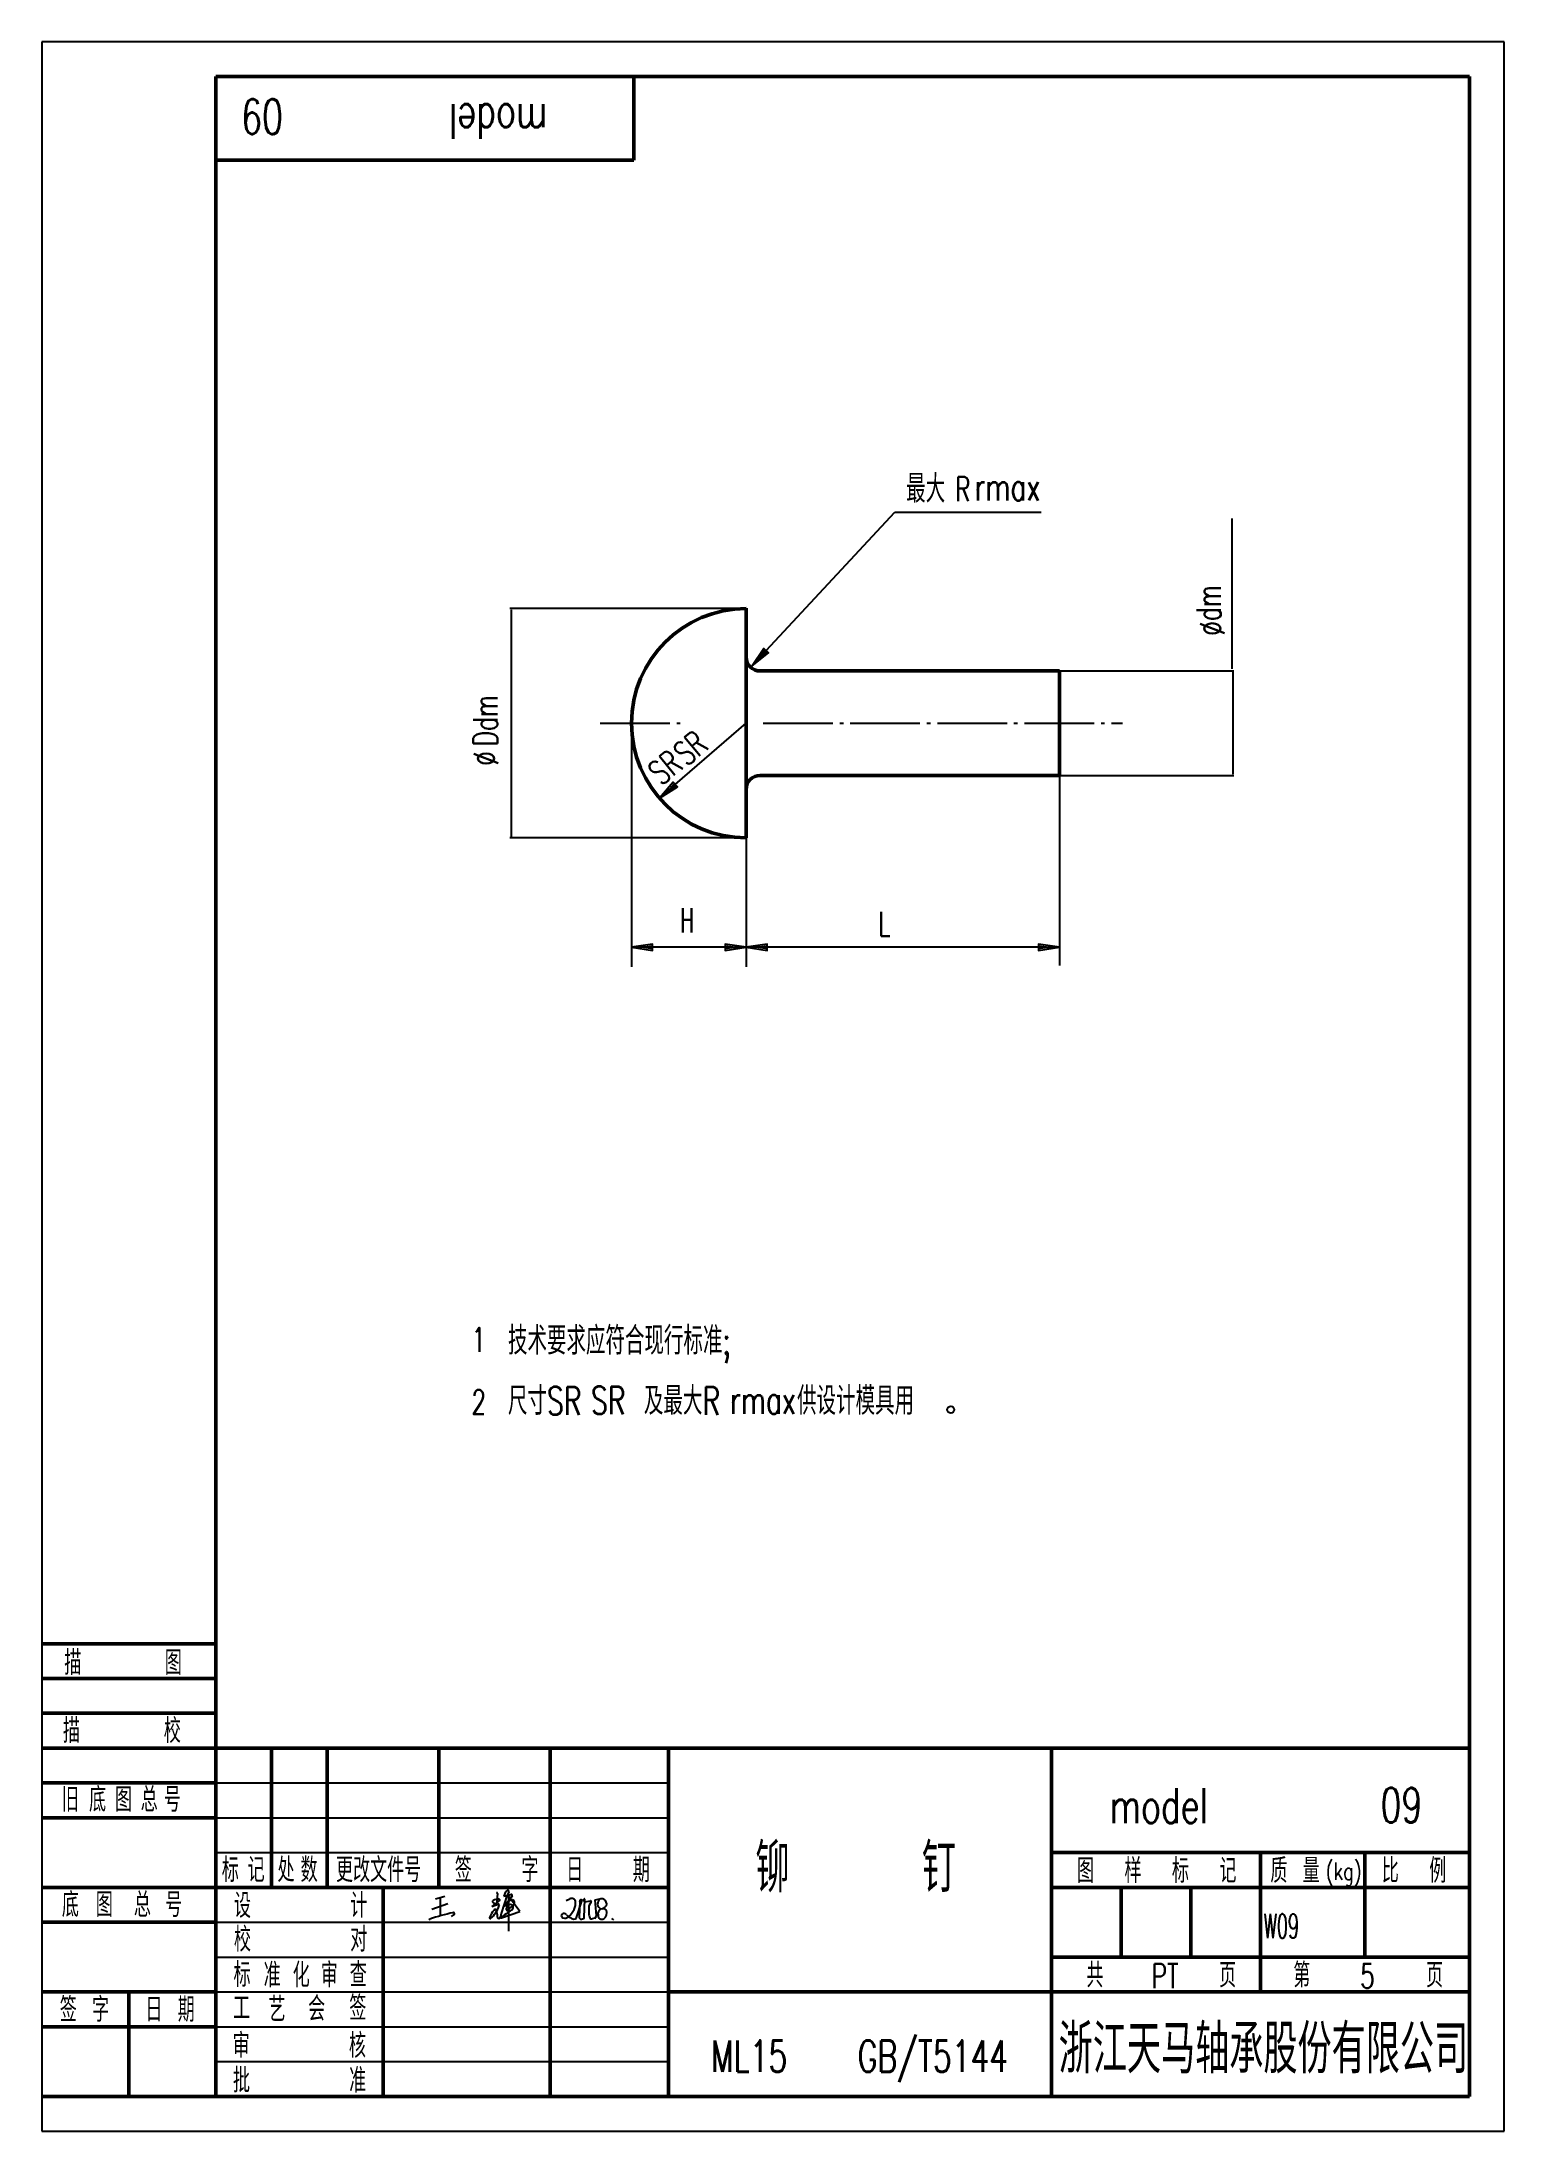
# Model space of a CAD drawing. Header units: millimetres. Extents: x 564 to 774, y 264 to 564.
import ezdxf
from ezdxf.enums import TextEntityAlignment as Align

# ---------------------------------------------------------------- set-up
doc = ezdxf.new("R2010")
doc.units = ezdxf.units.MM
doc.linetypes.add('CENTER', pattern=[12.5, 10, -1, 0.5, -1])
doc.layers.add('1', color=7, linetype='Continuous', lineweight=50)
for name, color, linetype in [('2', 7, 'Continuous'), ('3', 7, 'CENTER'), ('6', 7, 'Continuous')]:
    doc.layers.add(name, color=color, linetype=linetype)
doc.styles.add('HZ', font='txt.shx', dxfattribs={"width": 0.7, "bigfont": 'HZTXT.shx'})
doc.dimstyles.get("Standard").update_dxf_attribs({"dimtxt": 0.18, "dimasz": 0.18, "dimexe": 0.18, "dimexo": 0.0625, "dimgap": 0.09, "dimtad": 0, "dimtih": 1, "dimtoh": 1, "dimdec": 4, "dimzin": 0, "dimdsep": 46, "dimtxsty": 'Standard', "dimcen": 0.09, "dimadec": 0, "dimazin": 0, "dimtfac": 1, "dimtdec": 4, "dimtofl": 0, "dimtmove": 0, "dimatfit": 3, "dimfxl": 0, "dimtolj": 1, "dimtzin": 0, "dimarcsym": 0})

# ---------------------------------------------------------------- blocks, each defined once
blk = doc.blocks.new('*D6')
at = {"layer": '2', "color": 0, "lineweight": -2}
for p, q in [((665.02, 482.28), (631.15, 482.28)), ((631.33, 482.1), (631.33, 449.53)), ((665.02, 449.35), (631.15, 449.35))]:
    blk.add_line(p, q, dxfattribs=at)
at = {"layer": '2', "color": 0}
for points in [[(631.3, 482.1), (631.36, 482.1), (631.33, 482.28)], [(631.3, 449.53), (631.36, 449.53), (631.33, 449.35)]]:
    blk.add_solid(points, dxfattribs=at)
at = {"layer": 'DEFPOINTS', "color": 0}
for p in [(665.08, 482.28), (631.33, 449.35), (665.08, 449.35)]:
    blk.add_point(p, dxfattribs=at)
blk = doc.blocks.new('BLK', base_point=(1, 0))
for points in [[(0, 0), (1, 0), (0, 0.15), (0, -0.15), (1, 0)], [(0, 0.07), (0.5, 0), (0, -0.07)]]:
    blk.add_lwpolyline(points)
blk = doc.blocks.new('*D5')
at = {"layer": '2', "color": 0, "lineweight": -2}
for p, q in [((710.14, 473.31), (735.13, 473.31)), ((734.95, 473.13), (734.95, 458.49)), ((710.14, 458.31), (735.13, 458.31))]:
    blk.add_line(p, q, dxfattribs=at)
at = {"layer": '2', "color": 0}
for points in [[(734.92, 473.13), (734.98, 473.13), (734.95, 473.31)], [(734.92, 458.49), (734.98, 458.49), (734.95, 458.31)]]:
    blk.add_solid(points, dxfattribs=at)
at = {"layer": 'DEFPOINTS', "color": 0}
for p in [(710.08, 473.31), (710.08, 458.31), (734.95, 458.31)]:
    blk.add_point(p, dxfattribs=at)

msp = doc.modelspace()

# ---------------------------------------------------------------- linework, layer by layer
for p, q in [((620.45083, 296.99811), (621.80631, 297.38601)), ((621.13943, 297.19517), (621.16376, 294.57421)), ((629.36777, 297.79046), (629.21587, 296.14361)), ((630.54359, 298.02786), (630.30605, 297.39875)), ((630.30605, 297.39875), (630.54359, 297.4581)), ((631.4919, 297.46059), (630.54784, 296.03395)), ((630.97027, 297.39436), (630.97223, 295.99228)), ((632.60377, 295.1867), (630.97027, 297.39436)), ((631.417, 297.36991), (631.417, 297.36991)), ((639.23046, 296.79228), (639.77268, 297.00904)), ((643.38987, 296.86483), (644.26103, 297.03915)), ((619.50775, 294.02946), (619.64388, 294.07917)), ((619.95289, 295.51759), (622.23927, 296.35248)), ((623.17705, 294.82823), (622.69951, 294.45703)), ((629.7317, 296.81269), (628.57933, 295.91327)), ((628.57933, 295.91327), (629.44635, 296.23136)), ((629.21587, 296.14361), (628.722, 296.53848)), ((629.94281, 294.26465), (632.60377, 295.1867)), ((630.54784, 296.03395), (630.48029, 296.00019)), ((630.97223, 295.99228), (630.97116, 292.35884)), ((640.65674, 294.20026), (641.53428, 296.83133)), ((641.21799, 296.64595), (641.09023, 294.40239)), ((641.21799, 296.59123), (641.30924, 296.84659)), ((641.27274, 296.75539), (641.21799, 296.64595)), ((641.53428, 296.83133), (641.38802, 296.88005)), ((641.74727, 296.91955), (641.74727, 296.70067)), ((641.74727, 296.70067), (641.85677, 296.59123)), ((641.83852, 294.32943), (641.89328, 296.95603)), ((641.85677, 296.59123), (642.75108, 296.71891)), ((642.49556, 295.82513), (642.47731, 294.9496)), ((642.76933, 296.46355), (642.55032, 296.11698)), ((643.59063, 294.58479), (643.38987, 296.86483)), ((643.46287, 294.34767), (643.59063, 294.58479)), ((643.83709, 294.77251), (643.81705, 294.53719)), ((645.74425, 294.1835), (646.01802, 294.01934))]:
    msp.add_line(p, q)
for centre, radius, start, end in [((629.211, 297.76716), 0.15849, 8.4525573, 76.3177842), ((648.87541, 290.04969), 19.57483, 155.9855785, 167.0616906), ((630.81677, 297.9047), 0.29965, 104.5678325, 155.7329048), ((629.981, 300.40266), 2.99782, 280.8166613, 287.7523891), ((630.84094, 298.06675), 0.16213, 341.7540804, 127.8769993), ((630.5293, 300.10341), 2.58187, 278.1438691, 288.0077035), ((631.35053, 297.50198), 0.14785, 296.7181922, 98.9713927), ((640.03691, 296.53371), 0.54383, 16.1691007, 119.0694681), ((641.84765, 296.95699), 0.04564, 358.8058044, 181.1941956), ((644.38561, 296.19448), 0.81279, 70.3740262, 112.022584), ((627.75335, 271.76223), 23.74467, 101.5909492, 109.9700076), ((623.07237, 294.91805), 0.13793, 319.371577, 130.6622652), ((630.60184, 293.70555), 2.42292, 137.0124048, 164.1275062), ((627.91343, 294.29435), 0.36541, 348.9199235, 11.6616905), ((628.33524, 294.22305), 0.06322, 179.0259282, 317.3946354), ((625.54006, 297.43907), 4.3238, 311.0887327, 341.1893868), ((628.81322, 296.65256), 0.14607, 108.9005078, 231.3566021), ((630.13399, 292.79502), 4.22345, 98.0146679, 108.9005078), ((629.04086, 295.23106), 0.24637, 50.3483882, 149.0956111), ((626.78588, 294.51848), 2.57541, 357.3547718, 20.5080306), ((629.67448, 294.44797), 0.31961, 188.7008982, 224.456308), ((629.49776, 296.09122), 0.14927, 25.1165159, 110.1466896), ((629.55659, 294.33229), 0.15444, 224.456308, 309.5217625), ((629.56796, 296.81506), 0.16376, 359.1714359, 98.0146679), ((629.51594, 296.09974), 0.1292, 334.8834841, 25.1165159), ((629.37704, 294.54994), 0.4366, 309.5217625, 344.3994333), ((642.94745, 276.72141), 21.95004, 121.6827134, 126.7739565), ((629.89911, 294.36908), 0.11321, 215.420078, 292.7068906), ((630.4253, 296.11023), 0.12301, 142.0603178, 296.5518119), ((631.78126, 295.05313), 1.84234, 97.9202994, 142.0603178), ((631.15508, 295.50699), 0.55875, 146.2303749, 188.9941729), ((630.75763, 295.52368), 0.18621, 213.9675398, 354.8577194), ((631.26087, 295.56612), 0.62325, 92.3396666, 156.205066), ((606.5447, 325.43236), 38.611, 309.1906386, 310.6533732), ((631.2121, 295.76775), 0.42174, 299.3725836, 86.8302727), ((631.37931, 296.45434), 0.44869, 315.4460481, 70.7292572), ((638.92721, 294.45676), 0.43642, 39.2816282, 162.217783), ((638.91693, 294.68019), 0.41519, 192.5394353, 247.1048652), ((639.05681, 295.01141), 0.77474, 247.1048652, 312.8995645), ((641.21946, 296.70779), 2.77837, 225.2955946, 244.4912331), ((637.00626, 297.21809), 3.78708, 312.8995645, 332.460007), ((640.33985, 294.64737), 0.54802, 234.6730877, 305.3269123), ((638.6356, 296.36847), 1.94953, 332.460007, 9.3488615), ((641.37288, 294.38629), 0.28311, 176.7408638, 283.0907307), ((641.35857, 296.79165), 0.09318, 71.5750642, 202.902758), ((626.89639, 356.64093), 64.19874, 283.0907307, 283.3751901), ((641.76303, 296.95522), 0.039, 246.154342, 1.1941956), ((641.71892, 294.30273), 0.12255, 283.3751901, 12.5835602), ((643.83005, 294.9214), 1.35303, 178.8058266, 208.5522016), ((642.89028, 295.90214), 0.40216, 147.7091488, 191.0392829), ((642.88135, 294.40518), 0.27298, 208.5522016, 288.9694749), ((642.76066, 296.65176), 0.06783, 339.2267202, 98.1253977), ((644.81561, 295.87226), 2.12999, 159.2267202, 163.8830539), ((643.62809, 292.23274), 2.02421, 97.8002648, 108.9694749), ((643.33598, 294.36513), 0.12809, 277.8002648, 352.1658628), ((644.56944, 296.29244), 0.81759, 126.6989745, 245.1596607), ((644.48972, 294.91317), 0.68974, 41.1882349, 195.3508845), ((644.34397, 294.60602), 0.53352, 161.8165184, 240.4493659), ((644.38561, 294.89538), 0.81279, 247.977416, 289.6259738), ((643.71391, 297.20652), 1.75416, 293.5900447, 317.5757868), ((644.25949, 296.27699), 0.79113, 341.2844619, 59.7018298), ((644.01385, 294.98058), 1.06748, 307.1571451, 21.2451227)]:
    msp.add_arc(centre, radius, start, end)
at = {"layer": '1'}
for p, q in [((768.93492, 558.64641), (588.93492, 558.64641)), ((588.93492, 558.64641), (588.93492, 268.64641)), ((648.93492, 546.64641), (648.93492, 558.64641)), ((768.93492, 268.64641), (768.93492, 558.64641)), ((588.93492, 546.64641), (648.93492, 546.64641)), ((665.0822, 449.34581), (665.0822, 482.31042)), ((667.0822, 473.31042), (710.0822, 473.31042)), ((710.0822, 458.31042), (710.0822, 473.31042)), ((667.0822, 458.31042), (710.0822, 458.31042)), ((563.93492, 333.64641), (588.93492, 333.64641)), ((563.93492, 328.64641), (588.93492, 328.64641)), ((563.93492, 323.64641), (588.93492, 323.64641)), ((563.93492, 318.64641), (588.93492, 318.64641)), ((588.93492, 318.64641), (768.93492, 318.64641)), ((596.93492, 318.64641), (596.93492, 298.64641)), ((604.93492, 318.64641), (604.93492, 298.64641)), ((620.93492, 318.64641), (620.93492, 298.64641)), ((636.93492, 318.64641), (636.93492, 298.64641)), ((653.93492, 318.64641), (653.93492, 268.64641)), ((708.93492, 318.64641), (708.93492, 268.64641)), ((563.93492, 313.64641), (588.93492, 313.64641)), ((563.93492, 308.64641), (588.93492, 308.64641)), ((708.93492, 303.64641), (768.93492, 303.64641)), ((738.93492, 303.64641), (738.93492, 283.64641)), ((753.93492, 303.64641), (753.93492, 288.64641)), ((563.93492, 298.64641), (588.93492, 298.64641)), ((588.93492, 298.64641), (653.93492, 298.64641)), ((612.93492, 298.64641), (612.93492, 268.64641)), ((636.93492, 298.64641), (636.93492, 268.64641)), ((708.93492, 298.64641), (768.93492, 298.64641)), ((718.93492, 298.64641), (718.93492, 288.64641)), ((728.93492, 298.64641), (728.93492, 288.64641)), ((563.93492, 293.64641), (588.93492, 293.64641)), ((708.93492, 288.64641), (768.93492, 288.64641)), ((563.93492, 283.64641), (588.93492, 283.64641)), ((576.43492, 283.64641), (576.43492, 268.64641)), ((653.93492, 283.64641), (708.93492, 283.64641)), ((708.93492, 283.64641), (768.93492, 283.64641)), ((563.93492, 278.64641), (588.93492, 278.64641)), ((563.93492, 268.64641), (768.93492, 268.64641))]:
    msp.add_line(p, q, dxfattribs=at)
for centre, radius, start, end in [((665.0822, 465.81042), 16.46461, 90, 270), ((667.0822, 475.31042), 2, 180, 270), ((667.0822, 456.31042), 2, 90, 180)]:
    msp.add_arc(centre, radius, start, end, dxfattribs=at)
at = {"layer": '2'}
for p, q in [((773.93492, 563.64641), (563.93492, 563.64641)), ((563.93492, 563.64641), (563.93492, 263.64641)), ((773.93492, 263.64641), (773.93492, 563.64641)), ((667.96979, 476.23025), (686.43863, 496.12586)), ((686.43863, 496.12586), (707.42971, 496.12586)), ((734.87501, 473.59516), (734.87501, 495.18511)), ((588.93492, 313.64641), (653.93492, 313.64641)), ((588.93492, 308.64641), (653.93492, 308.64641)), ((588.93492, 303.64641), (653.93492, 303.64641)), ((588.93492, 293.64641), (653.93492, 293.64641)), ((588.93492, 288.64641), (653.93492, 288.64641)), ((588.93492, 283.64641), (653.93492, 283.64641)), ((588.93492, 278.64641), (653.93492, 278.64641)), ((588.93492, 273.64641), (653.93492, 273.64641)), ((563.93492, 263.64641), (773.93492, 263.64641))]:
    msp.add_line(p, q, dxfattribs=at)
at = {"layer": '2', "linetype": 'ByBlock'}
for p, q in [((648.61759, 465.81042), (648.61759, 430.82144)), ((654.90465, 456.99491), (665.0822, 465.81042)), ((710.0822, 458.31042), (710.0822, 431.01803)), ((665.0822, 449.34581), (665.0822, 430.82144)), ((662.0822, 433.64302), (651.61759, 433.64302)), ((707.0822, 433.64302), (668.0822, 433.64302))]:
    msp.add_line(p, q, dxfattribs=at)
at = {"layer": '2'}
msp.add_circle((694.45876, 367.24465), 0.5, dxfattribs=at)
at = {"layer": '3'}
for p, q in [((644.12415, 465.81042), (656.20294, 465.81042)), ((667.53865, 465.81042), (719.12415, 465.81042))]:
    msp.add_line(p, q, dxfattribs=at)

# ---------------------------------------------------------------- block references
at = {"layer": '2', "xscale": 3.000000000000003, "yscale": 3, "zscale": 3, "rotation": 227.1298469232147}
msp.add_blockref('BLK', (665.92877, 474.03156), dxfattribs=at)
at = {"layer": '2', "linetype": 'ByBlock', "yscale": 3, "zscale": 3}
for p, xscale, rotation in [((652.63702, 455.03076), 3.00000000000002, 220.8981972059151), ((648.61759, 433.64302), 3, 180), ((665.0822, 433.64302), 3, 180)]:
    msp.add_blockref('BLK', p, dxfattribs=dict(at, xscale=xscale, rotation=rotation))
at = {"layer": '2', "linetype": 'ByBlock', "xscale": 3, "yscale": 3, "zscale": 3}
for p in [(665.0822, 433.64302), (710.0822, 433.64302)]:
    msp.add_blockref('BLK', p, dxfattribs=at)

# ---------------------------------------------------------------- texts
at = {"layer": '2', "style": 'HZ', "width": 0.7}
for s, height, rotation, p in [('09', 5, 180, (598.56712, 555.38953)), ('%%C', 3.5, 90, (733.7633, 478.36713)), ('%%C', 3.5, 90, (629.48803, 459.68848)), ('SR', 3.5, 39.0795697, (652.8846, 456.75348))]:
    msp.add_text(s, height=height, rotation=rotation, dxfattribs=at).set_placement(p)
for s, height, p in [('最大', 4, (688.05695, 497.47328)), ('R', 3.5, (695.09099, 497.66891)), ('  技术要求应符合现行标准;', 4, (625.88483, 375.15452)), ('  尺寸SR   及最大R    供设计模具用', 4, (625.88483, 366.50892)), ('描', 3.5, (567.16246, 329.14743)), ('图', 3.5, (581.6038, 329.14743)), ('描', 3.5, (566.96731, 319.3893)), ('校', 3.5, (581.45368, 319.3893)), ('旧', 3.5, (566.81719, 309.50606)), ('底', 3.5, (570.72025, 309.50606)), ('图', 3.5, (574.42816, 309.50606)), ('总', 3.5, (578.13608, 309.50606)), ('号', 3.5, (581.45368, 309.50606)), ('09', 5, (756.1759, 307.96906)), ('标', 3.5, (589.78523, 299.40836)), ('记', 3.5, (593.49314, 299.40836)), ('处', 3.5, (597.78651, 299.40836)), ('数', 3.5, (601.10411, 299.40836)), ('更改文件号', 3.5, (606.1781, 299.40836)), ('签   字', 3.5, (623.24312, 299.40836)), ('日   期', 3.5, (639.23568, 299.40836)), ('铆    钉', 7, (666.41275, 297.94732)), ('图  样  标  记', 3.5, (712.58166, 299.30113)), ('质 量', 3.5, (740.35347, 299.31006)), ('比  例', 3.5, (756.35604, 299.30113)), ('底', 3.5, (566.81719, 294.40419)), ('图', 3.5, (571.69602, 294.40419)), ('总', 3.5, (577.16031, 294.40419)), ('号', 3.5, (581.64884, 294.40419)), ('设      计', 3.5, (591.52996, 294.28361)), ('校      对', 3.5, (591.53228, 289.42764)), ('共       页', 3.5, (713.93171, 284.28862)), ('第       页', 3.5, (743.64764, 284.28862)), ('5', 3.5, (753.24016, 284.19926)), ('签 字', 3.5, (566.51695, 279.35593)), ('日 期', 3.5, (578.81161, 279.35593)), ('审      核', 3.5, (591.34019, 274.18152)), ('ML15   GB/T5144', 4.5, (660.0567, 272.17138)), ('批      准', 3.5, (591.38209, 269.18621))]:
    msp.add_text(s, height=height, dxfattribs=at).set_placement(p)
at = {"layer": '2', "style": 'HZ', "width": 0.688541}
msp.add_text('(kg)', height=2.5, dxfattribs=at).set_placement((748.30972, 299.73006), (753.47378, 299.73006), align=Align.FIT)
at = {"layer": '2', "color": 0, "style": 'HZ', "width": 0.7}
for s, p in [('标      查', (591.46995, 284.37121)), ('准 ', (595.78761, 284.3031)), (' 化', (597.78141, 284.3031)), (' 审', (601.81648, 284.3031)), ('工      签', (591.39405, 279.57821)), ('艺', (596.48648, 279.37804)), ('会', (602.18237, 279.48338))]:
    msp.add_text(s, height=3.5, dxfattribs=at).set_placement(p)
at = {"layer": '2', "style": 'HZ', "width": 0.7}
msp.add_text('浙江天马轴承股份有限公司', height=7, dxfattribs=at).set_placement((739.35325, 271.94484), align=Align.CENTER)
at = {"layer": '6', "style": 'HZ', "width": 0.7}
for s, height, rotation, p in [('model', 5, 180, (636.51692, 554.7104)), ('dm', 3.5, 90, (733.2529, 480.46199)), ('Ddm', 3.5, 90, (629.39146, 462.49444)), ('SR', 3.5, 39.9117712, (656.55976, 459.5226))]:
    msp.add_text(s, height=height, rotation=rotation, dxfattribs=at).set_placement(p)
at = {"layer": '6', "style": 'HZ'}
for s, height, width, p in [('rmax', 4, 0.7, (697.86379, 497.76625)), ('H', 3.5, 0.6, (655.62745, 435.76633)), ('L', 3.5, 0.7, (684.03964, 435.22916)), ('1', 3.5, 0.7, (625.62911, 375.53961)), ('2', 3.5, 0.7, (625.62911, 366.58294)), ('SR', 4, 0.7, (642.80427, 366.58294)), ('rmax', 4, 0.7, (662.75848, 366.64029)), ('model', 5, 0.7, (717.29388, 307.89506)), ('W09', 3.5, 0.53, (739.37891, 291.34807)), ('PT', 3.5, 0.7, (723.30008, 284.19926))]:
    msp.add_text(s, height=height, dxfattribs=dict(at, width=width)).set_placement(p)

# ---------------------------------------------------------------- dimensions: what is measured, and where the dimension line sits
at = {"layer": '2'}
for base, p1, p2, picture, middle in [((631.3266, 449.34581), (665.0822, 482.27503), (665.0822, 449.34581), '*D6', (631.3266, 465.81042)), ((734.94547, 458.31042), (710.0822, 473.31042), (710.0822, 458.31042), '*D5', (734.94547, 465.81042))]:
    dim = msp.add_linear_dim(base=base, p1=p1, p2=p2, angle=90, text=' ', dimstyle='Standard', dxfattribs=at)
    dim.commit()
    dim.dimension.update_dxf_attribs({"geometry": picture, "text_midpoint": middle})

doc.saveas('drawing.dxf')
